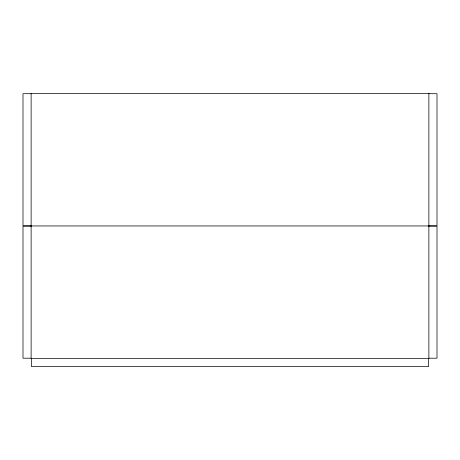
<?xml version="1.0" encoding="UTF-8"?>
<svg xmlns="http://www.w3.org/2000/svg" width="460" height="460" viewBox="0 0 460 460"><rect width="100%" height="100%" fill="white"/><g stroke="black" fill="none" stroke-linecap="round" stroke-linejoin="round"><path stroke-width="0.69" d="M31.125 93.702L23 93.702L23 225.613L31.125 225.613M428.875 93.702L437 93.702L437 225.613L428.875 225.613M31.125 225.952L428.875 225.952M31.125 226.291L23 226.291L23 358.202L31.125 358.202M428.875 226.291L437 226.291L437 358.202L428.875 358.202M428.542 358.535L428.542 366.631L31.458 366.631L31.458 358.535M428.875 93.368L31.125 93.368L31.125 358.535L428.875 358.535L428.875 93.368"/></g></svg>
